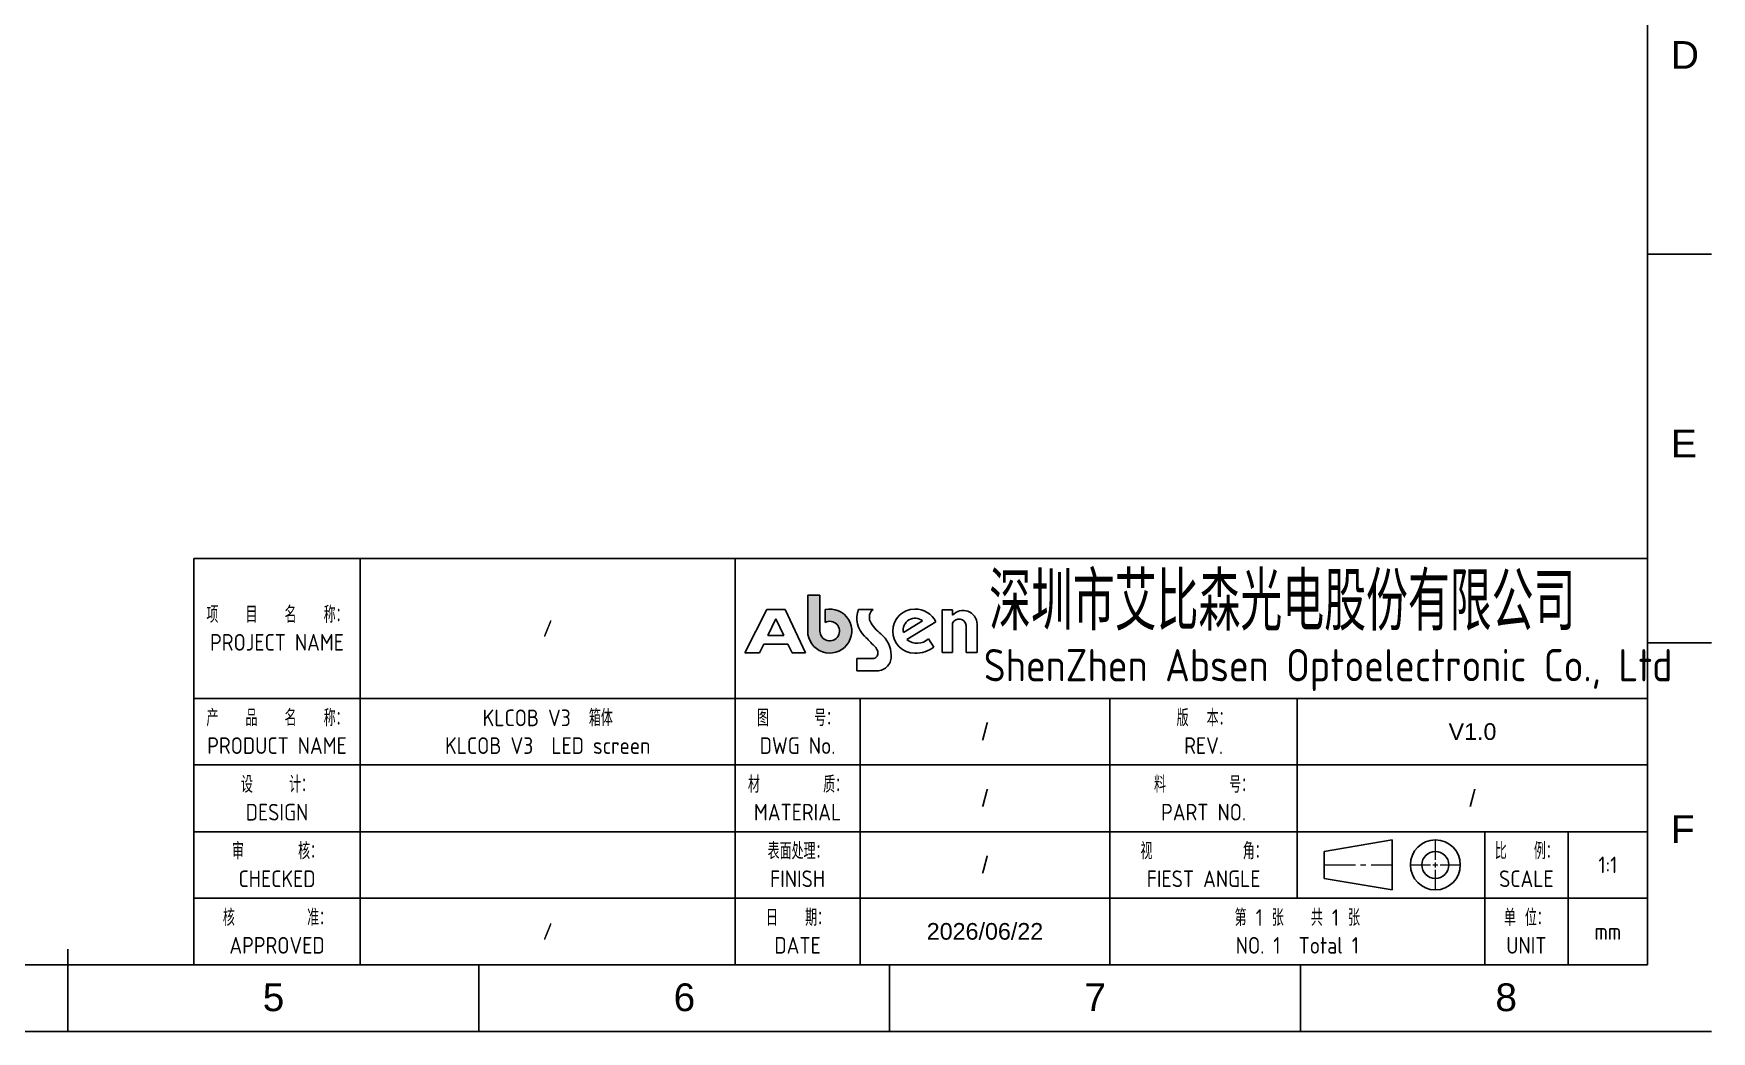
# Model space of a CAD drawing. Header units: millimetres. Extents: x 3299 to 14264, y 1863 to 5555.
# Drawn here: x 4280 to 5295, y 1863 to 2468 of the extents above; entities that cross this region are included whole.
import ezdxf

# ---------------------------------------------------------------- set-up
doc = ezdxf.new("R2010")
doc.units = ezdxf.units.MM
doc.linetypes.add('CENTER2', pattern=[28.575, 19.05, -3.175, 3.175, -3.175])
doc.layers.add('图框', color=7, linetype='Continuous')
doc.layers.add('细实线', color=7, linetype='Continuous', lineweight=18)
doc.styles.get("Standard").update_dxf_attribs({"font": 'arial.ttf'})
doc.styles.add('工程字', font='gbenor.shx', dxfattribs={"bigfont": 'gbcbig.shx'})

# ---------------------------------------------------------------- blocks, each defined once
blk = doc.blocks.new('产品尺寸图图框')
at = {"layer": '图框'}
for p, q in [((605.84, 599.09), (605.84, 401.09)), ((605.84, 465.09), (611.59, 465.09)), ((605.84, 430.09), (611.59, 430.09)), ((463.59, 402.51), (463.59, 395.09)), ((605.84, 401.09), (323.34, 401.09)), ((500.59, 401.09), (500.59, 395.09)), ((537.59, 401.09), (537.59, 395.09)), ((574.59, 401.09), (574.59, 395.09)), ((611.59, 395.09), (314.59, 395.09)), ((314.59, 395.09), (611.59, 395.09))]:
    blk.add_line(p, q, dxfattribs=at)
at = {"layer": '图框', "char_height": 2.5, "attachment_point": 1}
for s, insert in [('D', (607.95, 484.3)), ('E', (607.95, 449.3)), ('F', (607.95, 414.55)), ('5', (481.14, 399.42)), ('6', (518.14, 399.42)), ('7', (555.14, 399.42)), ('8', (592.14, 399.42))]:
    blk.add_mtext_dynamic_manual_height_columns(s, width=1.5895, gutter_width=1.25, heights=[0], dxfattribs=dict(at, insert=insert))
blk = doc.blocks.new('*T148')
at = {"layer": '图框', "color": 0, "linetype": 'ByBlock', "lineweight": -2, "transparency": 16777216}
for p, q in [((0, 245.9), (879.7, 245.9)), ((0, 0), (0, 245.9)), ((100.8, 0), (100.8, 245.9)), ((327.6, 0), (327.6, 245.9)), ((879.7, 0), (879.7, 245.9)), ((0, 161.3), (879.7, 161.3)), ((403.2, 0), (403.2, 161.3)), ((554.4, 0), (554.4, 161.3)), ((667.8, 40.3), (667.8, 161.3)), ((0, 121), (879.7, 121)), ((0, 80.6), (879.7, 80.6)), ((781.2, 0), (781.2, 80.6)), ((831.6, 0), (831.6, 80.6)), ((0, 40.3), (879.7, 40.3)), ((0, 0), (879.7, 0))]:
    blk.add_line(p, q, dxfattribs=at)
at = {"layer": '图框', "color": 0, "transparency": 16777216, "attachment_point": 5, "style": '工程字'}
for s, insert, char_height, width in [('项   目   名   称：\\PPROJECT NAME', (50.4, 203.6), 10.08, 89.677), ('/', (214.2, 203.6), 10.1, 215.677), ('产   品   名   称：\\PPRODUCT NAME', (50.4, 141.1), 10.08, 89.677), ('{\\C1;KLCOB V3  箱体\\PKLCOB V3  LED screen}', (214.2, 141.1), 10.08, 215.677), ('图     号：\\PDWG No.', (365.4, 141.1), 10.08, 64.477), ('版  本：\\PREV.', (611.1, 141.1), 10.08, 102.277), ('设    计：\\PDESIGN', (50.4, 100.8), 10.08, 89.677), ('材       质：\\PMATERIAL', (365.4, 100.8), 10.08, 64.477), ('料       号：\\PPART NO.', (611.1, 100.8), 10.08, 102.277), ('审      核：\\PCHECKED', (50.4, 60.5), 10.08, 89.677), ('表面处理：\\PFINISH', (365.4, 60.5), 10.08, 64.477), ('视          角：\\PFIEST ANGLE', (611.1, 60.5), 10.08, 102.277), ('比   例：\\PSCALE', (806.4, 60.5), 10.08, 37.887), ('1:1', (855.7, 60.5), 10.08, 35.634), ('核        准：\\PAPPROVED', (50.4, 20.2), 10.08, 89.677), ('日   期：\\PDATE', (365.4, 20.2), 10.08, 64.477), ('第 1 张   共 1 张\\PNO. 1  Total 1', (667.8, 20.2), 10.08, 215.677), ('{\\C256;\\c16777215;单 位：}UNIT', (806.4, 20.2), 10.08, 37.887), ('/', (214.2, 20.2), 10.1, 215.677), ('mm', (855.7, 20.2), 10.08, 35.634)]:
    blk.add_mtext(s, dxfattribs=dict(at, insert=insert, char_height=char_height, width=width))
at = {"layer": '图框', "color": 0, "transparency": 16777216, "attachment_point": 5}
for s, insert, char_height, width in [('/', (478.8, 141.1), 10.1, 140.077), ('V1.0', (773.8, 141.1), 10.08, 200.824), ('/', (478.8, 100.8), 10.1, 140.077), ('/', (773.8, 100.8), 10.1, 200.824), ('/', (478.8, 60.5), 10.1, 140.077), ('{\\C1;2026/06/22}', (478.8, 20.2), 10.08, 140.077)]:
    blk.add_mtext(s, dxfattribs=dict(at, insert=insert, char_height=char_height, width=width))
blk = doc.blocks.new('*U127')
at = {"layer": '细实线', "color": 0, "linetype": 'CENTER2', "lineweight": 5, "transparency": 16777216}
for p, q in [((0, 3), (0, 15.2)), ((-15.2, 0), (-3, 0)), ((3, 0), (15.2, 0)), ((0, -15.2), (0, -3))]:
    blk.add_line(p, q, dxfattribs=at)
at = {"layer": '细实线', "color": 0, "linetype": 'Continuous', "lineweight": 5, "transparency": 16777216}
for p, q in [((-1.5, 0), (1.5, 0)), ((0, -1.5), (0, 1.5))]:
    blk.add_line(p, q, dxfattribs=at)
blk = doc.blocks.new('*U128')
at = {"layer": '细实线', "color": 0, "linetype": 'CENTER2', "lineweight": 5, "transparency": 16777216}
blk.add_line((-20.7, 0), (20.7, 0), dxfattribs=at)

msp = doc.modelspace()

# ---------------------------------------------------------------- hatches: boundary and pattern name
at = {"true_color": 0xf58220}
msp.add_hatch(color=30, dxfattribs=at).paths.add_polyline_path([(4755.77301, 2105.83733), (4755.77301, 2127.48825), (4748.353, 2127.48825), (4748.353, 2105.83733, 2.8326399357), (4758.87276, 2118.8798), (4758.87276, 2111.04533, -3.6353420251)])

# ---------------------------------------------------------------- linework, layer by layer
at = {"color": 30, "true_color": 0xf58220}
for p, q in [((4748.353, 2127.48825), (4755.77301, 2127.48825)), ((4748.353, 2105.83733), (4748.353, 2127.48825)), ((4755.77301, 2127.48825), (4755.77301, 2105.83733)), ((4758.87276, 2111.04533), (4758.87276, 2118.8798))]:
    msp.add_line(p, q, dxfattribs=at)
at = {"color": 7, "linetype": 'Continuous'}
for p, q in [((4710.32738, 2092.68181), (4723.56537, 2118.83684)), ((4723.56537, 2118.83684), (4734.80847, 2118.83684)), ((4729.15586, 2113.2609), (4724.24698, 2103.09031)), ((4733.97006, 2103.09031), (4729.15586, 2113.2609)), ((4734.80847, 2118.83684), (4746.97145, 2092.68181)), ((4779.01533, 2118.96393), (4787.91776, 2118.96393)), ((4806.36215, 2104.94087), (4817.93205, 2111.93828)), ((4829.80054, 2118.75336), (4836.06905, 2118.75336)), ((4829.80054, 2092.86681), (4829.80054, 2118.75336)), ((4836.06905, 2118.75336), (4836.06905, 2115.40079)), ((4724.24698, 2103.09031), (4733.97006, 2103.09031)), ((4825.90744, 2111.41199), (4808.35038, 2100.79358)), ((4836.06905, 2110.57155), (4836.06905, 2092.86681)), ((4844.17378, 2092.80351), (4844.17378, 2109.26054)), ((4850.88551, 2110.01091), (4850.88551, 2092.80351)), ((4719.22326, 2092.68181), (4710.32738, 2092.68181)), ((4721.78659, 2097.9927), (4719.22326, 2092.68181)), ((4736.383, 2097.9927), (4721.78659, 2097.9927)), ((4738.89689, 2092.68181), (4736.383, 2097.9927)), ((4746.97145, 2092.68181), (4738.89689, 2092.68181)), ((4821.53047, 2101.18685), (4824.72713, 2096.17261)), ((4836.06905, 2092.86681), (4829.80054, 2092.86681)), ((4850.88551, 2092.80351), (4844.17378, 2092.80351)), ((4778.14421, 2089.25763), (4787.80722, 2089.25763)), ((4778.14421, 2081.7849), (4778.14421, 2089.25763)), ((4790.31078, 2081.7849), (4778.14421, 2081.7849))]:
    msp.add_line(p, q, dxfattribs=at)
at = {"color": 30, "true_color": 0xf58220}
for radius, end in [(13.34495, 102.22225396), (5.92494, 118.47852908)]:
    msp.add_arc((4761.69795, 2105.83733), radius, 180, end, dxfattribs=at)
at = {"color": 7, "linetype": 'Continuous'}
for centre, radius, start, end in [((4793.36095, 2113.79438), 15.24864, 160.18299003, 226.25348198), ((4792.03902, 2114.11213), 6.36591, 130.34550868, 201.74143454), ((4813.12077, 2105.75867), 13.32227, 90, 270), ((4813.30546, 2106.52429), 7.12156, 49.48403791, 192.84658114), ((4813.71804, 2105.58251), 13.51164, 25.55908316, 92.53353593), ((4842.44923, 2109.87981), 8.4373, 0.89032095, 139.12923955), ((4839.96488, 2108.94834), 4.22047, 4.24231203, 157.38072497), ((4942.69608, 2252.91239), 219.32045, 223.19947582, 225.4213171), ((4807.24469, 2123.14914), 23.99684, 208.35001573, 232.64701937), ((4781.81796, 2090.85158), 17.115, 1.60725267, 50.58326288), ((4787.86042, 2092.28227), 3.02511, 268.99216551, 1.59190631), ((4785.16114, 2092.23942), 5.72463, 1.27011214, 51.07851825), ((4814.72416, 2108.23806), 9.80028, 229.43068647, 313.98755706), ((4813.62498, 2110.76547), 18.33601, 268.42426946, 307.26362368), ((4790.2121, 2090.53482), 8.75048, 270.64616248, 5.22449198)]:
    msp.add_arc(centre, radius, start, end, dxfattribs=at)
at = {"layer": '图框'}
for p, q in [((5102.03153, 1979.4073), (5060.82863, 1972.46522)), ((5060.82863, 1972.46522), (5060.82863, 1956.0977)), ((5102.03153, 1979.4073), (5102.03153, 1949.1673)), ((5102.03153, 1972.46522), (5102.03153, 1956.0977)), ((5102.03153, 1949.1673), (5060.82863, 1956.0977)), ((5295.23439, 1863.48438), (3299.39439, 1863.48438)), ((3299.39439, 1863.48438), (5295.23439, 1863.48438))]:
    msp.add_line(p, q, dxfattribs=at)
for radius in [15.11416, 8.18376]:
    msp.add_circle((5128.16728, 1964.28146), radius, dxfattribs=at)

# ---------------------------------------------------------------- block references
msp.add_blockref('*T148', (4376.84727, 1903.80438))
at = {"layer": '细实线', "color": 3, "lineweight": 5, "xscale": 6.72, "yscale": 6.72, "zscale": 6.72}
msp.add_blockref('产品尺寸图图框', (1185.32772, -791.52092), dxfattribs=at)
at = {"layer": '细实线', "color": 1, "linetype": 'CENTER2', "lineweight": 5}
for name, p in [('*U127', (5128.16728, 1964.28146)), ('*U128', (5081.43008, 1964.28411))]:
    msp.add_blockref(name, p, dxfattribs=at)

# ---------------------------------------------------------------- texts
at = {"layer": '图框', "style": '工程字'}
for s, height, p in [('深圳市艾比森光电股份有限公司', 35.1921069, (4858.17174, 2106.11432)), (' ShenZhen Absen Optoelectronic Co., Ltd', 19.5332654, (4844.37759, 2075.41073))]:
    msp.add_text(s, height=height, dxfattribs=at).set_placement(p)

doc.saveas('drawing.dxf')
